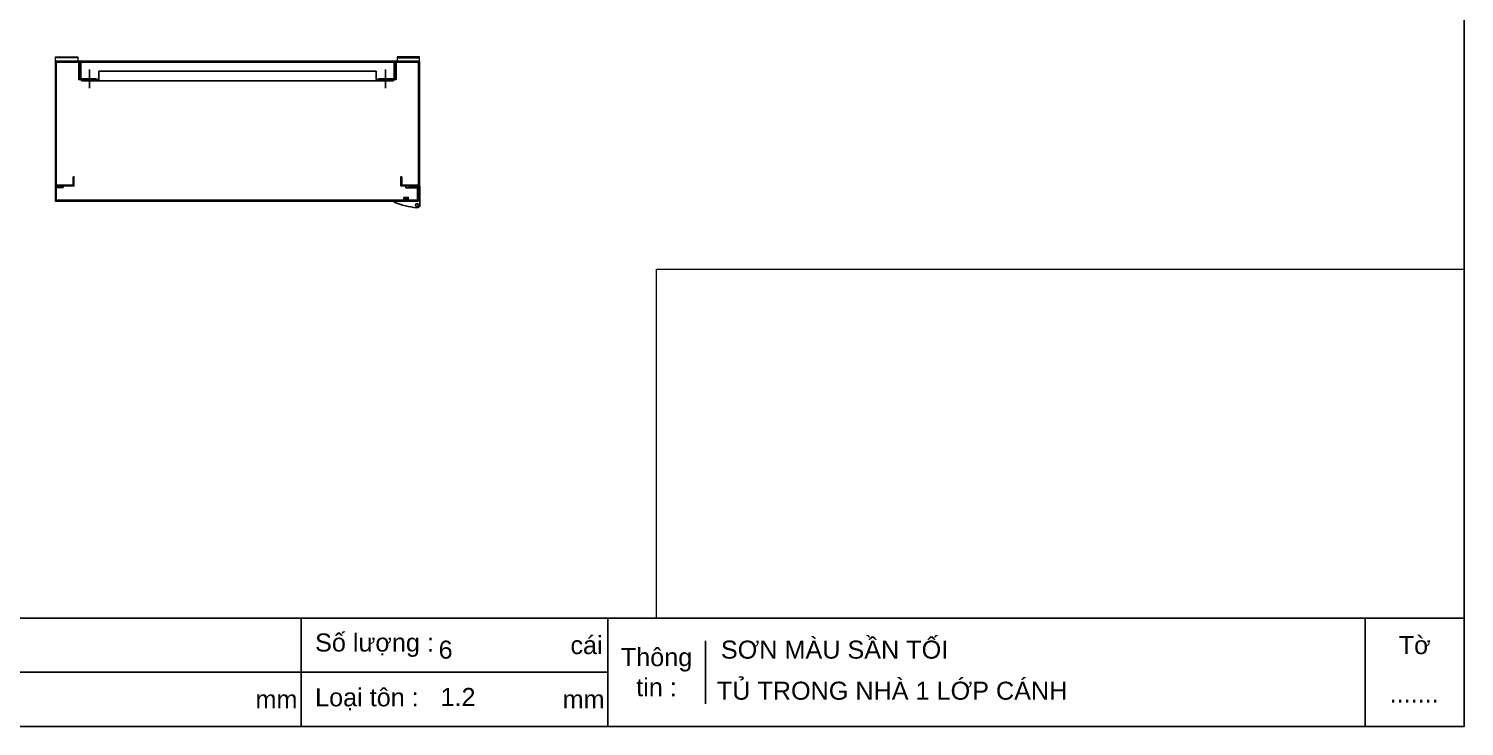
# Model space of a CAD drawing. Header units: millimetres. Extents: x 0 to 4783, y 0 to 3382.
# Drawn here: x 2219 to 4783, y 0 to 1246 of the extents above; entities that cross this region are included whole.
import ezdxf

# ---------------------------------------------------------------- set-up
doc = ezdxf.new("R2010")
doc.units = ezdxf.units.MM
doc.layers.add('0 TĂNG CỨNG', color=7, linetype='Continuous', lineweight=15)
doc.styles.add('Arial', font='arial.ttf')

# ---------------------------------------------------------------- blocks, each defined once
blk = doc.blocks.new('KHUNG CHUẨN')
at = {"color": 7}
for p, q in [((19889.2, -28535.2), (16919.2, -28535.2)), ((18599.2, -28535.2), (18599.2, -28655.2)), ((18939.2, -28535.2), (18939.2, -28655.2)), ((19779.2, -28535.2), (19779.2, -28655.2)), ((19047.6, -28560.2), (19047.6, -28630.2)), ((18939.2, -28595.2), (16919.2, -28595.2))]:
    blk.add_line(p, q, dxfattribs=at)
blk.add_lwpolyline([(16919.2, -26555.2), (19889.2, -26555.2), (19889.2, -28655.2), (16919.2, -28655.2)], close=True, dxfattribs=at)
at = {"color": 2, "char_height": 20, "style": 'Arial'}
for s, insert, width, attachment_point in [('  Số lượng :', (18599.2, -28565.2), 917.634, 4), ('cái', (18897.9, -28565.2), 63.517, 4), ('Tờ', (19834.2, -28565.2), 110, 5), ('Thông\\Ptin :', (18993.4, -28595.2), 108.311, 5), ('mm', (18548.6, -28625.2), 73.831, 4), ('  Loại tôn :', (18599.2, -28625.2), 917.634, 4), ('mm', (18889.2, -28625.2), 917.634, 4)]:
    blk.add_mtext(s, dxfattribs=dict(at, insert=insert, width=width, attachment_point=attachment_point))
at = {"color": 3, "style": 'Arial'}
for tag, p in [('#01', (17055.6, -28580.1)), ('#02', (17431.4, -28580.1)), ('#03', (18030.6, -28580.1)), ('#08', (18751.7, -28580.1)), ('#10', (19064.8, -28580.1)), ('#11', (19060.3, -28625.7)), ('#12', (19806.5, -28628.9)), ('#04', (17024.8, -28634.6)), ('#05', (17308.5, -28633)), ('#06', (17632.7, -28633.7)), ('#07', (18002, -28634.7)), ('#09', (18753.8, -28632.6))]:
    blk.add_attdef(tag, p, '', height=20, dxfattribs=at)
blk = doc.blocks.new('HL044-1.3-B')
h = blk.add_hatch()
h.set_pattern_fill('ANSI31', color=1, scale=0.3, style=0)
h.set_pattern_definition([(45, (-80982.31925, -42991.2648), (-0.673519209, 0.673519209), [])])
h.paths.add_polyline_path([(-15.5, 27), (-15.5, 24), (-9.5, 24), (-9.5, 27)])
at = {"color": 1}
for p, q in [((-22, 24), (-22, 27)), ((-22, 27), (1, 27)), ((-15.5, 24), (-15.5, 27)), ((-9.5, 24), (-9.5, 27)), ((0, 0), (-43, 0)), ((-43, 0), (-43, -2)), ((-25, 6.5), (-25, 0)), ((-25, 6.5), (-19, 5.9)), ((-25, 5.5), (-19, 4.9)), ((-25, 4.5), (-19, 3.9)), ((-25, 3.5), (-19, 2.9)), ((-25, 2.5), (-19, 1.9)), ((-25, 1.5), (-19, 0.9)), ((-25, 0.5), (-19.7, 0)), ((-1, 24), (-22, 24)), ((-19, 6.5), (-19, 0)), ((0, 23), (0, 0)), ((0, 7.5), (3, 7.5)), ((0, 6), (3, 6)), ((3, 25), (3, 0)), ((3, -6.5), (3, 0))]:
    blk.add_line(p, q, dxfattribs=at)
blk.add_lwpolyline([(-26, 6.5), (-18, 6.5), (-18, 0), (-26, 0)], close=True, dxfattribs=at)
blk.add_circle((-2.3, -7), 2.55, dxfattribs=at)
for centre, radius, start, end in [((1, 25), 2, 0, 90), ((-1, 23), 1, 0, 90), ((15.4, 147.7), 160.7, 248.6705, 263.5901), ((-2.5, -6.5), 5.5, 270, 0)]:
    blk.add_arc(centre, radius, start, end, dxfattribs=at)

msp = doc.modelspace()

# ---------------------------------------------------------------- hatches: boundary and pattern name
at = {"layer": '0 TĂNG CỨNG'}
h = msp.add_hatch(dxfattribs=at)
h.set_pattern_fill('JIS_WOOD', color=256, style=0)
h.set_pattern_definition([(135, (154015.399, -59127.83185), (0.4999999992, 0.4999999992), [])])
h.paths.add_polyline_path([(2306.9, 1194.6), (2266.9, 1194.6), (2266.9, 1196.4), (2306.9, 1196.4)])
h = msp.add_hatch(dxfattribs=at)
h.set_pattern_fill('JIS_WOOD', color=256, style=0)
h.set_pattern_definition([(45, (122299.51645, -59127.83185), (-0.4999999992, 0.4999999992), [])])
h.paths.add_polyline_path([(2876.9, 1194.6), (2916.9, 1194.6), (2916.9, 1196.4), (2876.9, 1196.4)])

# ---------------------------------------------------------------- linework, layer by layer
at = {"color": 2}
for p, q in [((2327.4, 1140.1), (2327.4, 1173.6)), ((2856.4, 1140.1), (2856.4, 1173.6))]:
    msp.add_line(p, q, dxfattribs=at)
at = {"color": 7}
for points in [[(2298.4, 981.9), (2298.4, 966.9), (2268.4, 966.9), (2268.4, 1186.9), (2308.4, 1186.9), (2308.4, 1155.4), (2339.9, 1155.4), (2339.9, 1156.9), (2309.9, 1156.9), (2309.9, 1188.4), (2266.9, 1188.4), (2266.9, 965.4), (2299.9, 965.4), (2299.9, 981.9)], [(2871.9, 1156.9), (2871.9, 1186.9), (2311.9, 1186.9), (2311.9, 1156.9), (2310.4, 1156.9), (2310.4, 1188.4), (2873.4, 1188.4), (2873.4, 1156.9)], [(2885.4, 981.9), (2885.4, 966.9), (2915.4, 966.9), (2915.4, 1186.9), (2875.4, 1186.9), (2875.4, 1155.4), (2843.9, 1155.4), (2843.9, 1156.9), (2873.9, 1156.9), (2873.9, 1188.4), (2916.9, 1188.4), (2916.9, 965.4), (2883.9, 965.4), (2883.9, 981.9)], [(2901.4, 962.9), (2913.4, 962.9), (2913.4, 939.9), (2268.4, 939.9), (2268.4, 962.9), (2280.4, 962.9), (2280.4, 964.4), (2266.9, 964.4), (2266.9, 938.4), (2914.9, 938.4), (2914.9, 964.4), (2901.4, 964.4)]]:
    msp.add_lwpolyline(points, close=True, dxfattribs=at)
at = {"color": 8}
msp.add_lwpolyline([(2839.4, 1155.4), (2870.4, 1155.4), (2870.4, 1153.4), (2313.4, 1153.4), (2313.4, 1155.4), (2344.4, 1155.4), (2344.4, 1170.4), (2839.4, 1170.4), (2839.4, 1155.4)], dxfattribs=at)
at = {"layer": '0 TĂNG CỨNG'}
for points in [[(2306.9, 1188.4), (2266.9, 1188.4), (2266.9, 1196.4), (2306.9, 1196.4)], [(2306.9, 1194.6), (2266.9, 1194.6), (2266.9, 1196.4), (2306.9, 1196.4)], [(2876.9, 1188.4), (2916.9, 1188.4), (2916.9, 1196.4), (2876.9, 1196.4)], [(2876.9, 1194.6), (2916.9, 1194.6), (2916.9, 1196.4), (2876.9, 1196.4)], [(4783.2, 193.3), (3340.3, 193.3), (3340.3, 816.7), (4783.2, 816.7)]]:
    msp.add_lwpolyline(points, close=True, dxfattribs=at)

# ---------------------------------------------------------------- block references
at = {"color": 3}
ref = msp.add_blockref('KHUNG CHUẨN', (-27248.6, 46149.4), dxfattribs=dict(at, xscale=1.610510000005888, yscale=1.610510000005888, zscale=1.610510000005888))
ref.add_attrib('#08', '6', (2951.2, 120.9), dxfattribs={"color": 3, "height": 32.2, "style": 'Arial'})
ref.add_attrib('#09', '1.2', (2954.6, 36.3), dxfattribs={"color": 3, "height": 32.21, "style": 'Arial'})
ref.add_attrib('#10', 'SƠN MÀU SẦN TỐI', (3455.4, 120.9), dxfattribs={"color": 3, "height": 32.21, "style": 'Arial'})
ref.add_attrib('#11', 'TỦ TRONG NHÀ 1 LỚP CÁNH', (3448.2, 47.5), dxfattribs={"color": 3, "height": 32.21, "style": 'Arial'})
ref.add_attrib('#12', '.......', (4649.9, 42.3), dxfattribs={"color": 3, "height": 32.21, "style": 'Arial'})
at = {"color": 7}
msp.add_blockref('HL044-1.3-B', (2914.9, 938.4), dxfattribs=at)

doc.saveas('drawing.dxf')
